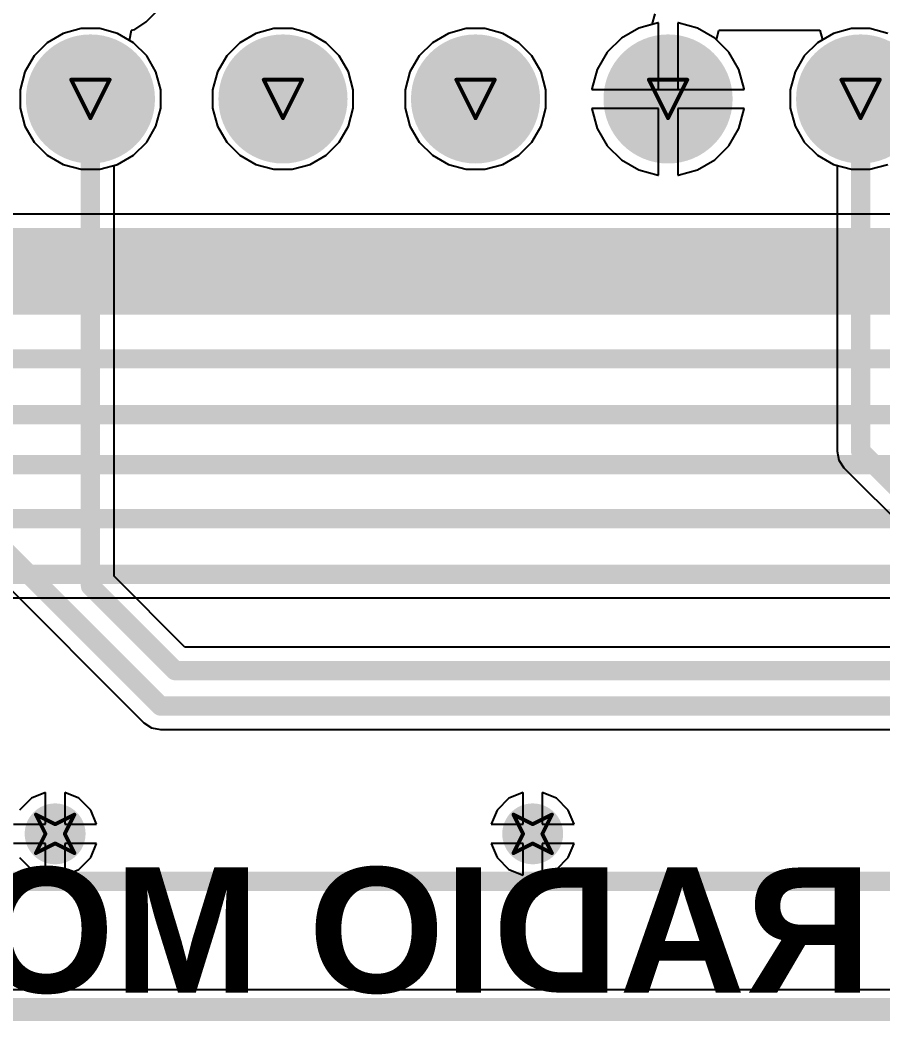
# Model space of a CAD drawing. Header units: inches. Extents: x -48 to 200, y -49 to 27.
# Drawn here: x 2.828 to 3.277, y -0.075 to 0.445 of the extents above; entities that cross this region are included whole.
import ezdxf

# ---------------------------------------------------------------- set-up
doc = ezdxf.new("R2010")
doc.units = ezdxf.units.IN
doc.header["$MEASUREMENT"] = 0
for name, color, linetype in [('Board Outline', 216, 'Continuous'), ('Bottom Layer', 5, 'Continuous'), ('Bottom Overlay', 54, 'Continuous'), ('Bottom Solder', 6, 'Continuous'), ('Drill Drawing', 1, 'Continuous'), ('Multi-Layer', 9, 'Continuous'), ('Pad Holes', 156, 'Continuous'), ('Top Layer', 1, 'Continuous'), ('Top Solder', 216, 'Continuous'), ('Via Holes', 16, 'Continuous')]:
    doc.layers.add(name, color=color, linetype=linetype)
doc.styles.add('Arial_Bold', font='', dxfattribs={"height": 0.2})
doc.styles.get('Arial_Bold').set_extended_font_data('Arial', bold=True)

# ---------------------------------------------------------------- blocks, each defined once
blk = doc.blocks.new('HDR_1_9_F______R_A_B_18')
at = {"layer": 'Bottom Layer'}
blk.add_hatch(color=5, dxfattribs=at).paths.add_polyline_path([(-0.02953, 0.02953), (0.02953, 0.02953), (0.02953, -0.02953), (-0.02953, -0.02953)])
h = blk.add_hatch(color=5, dxfattribs=at)
edge = h.paths.add_edge_path()
edge.add_arc((0.1, 0), 0.02953, 0, 360)
h = blk.add_hatch(color=5, dxfattribs=at)
edge = h.paths.add_edge_path()
edge.add_arc((0.2, 0), 0.02953, 0, 360)
h = blk.add_hatch(color=5, dxfattribs=at)
edge = h.paths.add_edge_path()
edge.add_arc((0.3, 0), 0.02953, 0, 360)
h = blk.add_hatch(color=5, dxfattribs=at)
edge = h.paths.add_edge_path()
edge.add_arc((0.4, 0), 0.02953, 0, 360)
h = blk.add_hatch(color=5, dxfattribs=at)
edge = h.paths.add_edge_path()
edge.add_arc((0.5, 0), 0.02953, 0, 360)
h = blk.add_hatch(color=5, dxfattribs=at)
edge = h.paths.add_edge_path()
edge.add_arc((0.6, 0), 0.02953, 0, 360)
h = blk.add_hatch(color=5, dxfattribs=at)
edge = h.paths.add_edge_path()
edge.add_arc((0.7, 0), 0.02953, 0, 360)
h = blk.add_hatch(color=5, dxfattribs=at)
edge = h.paths.add_edge_path()
edge.add_arc((0.8, 0), 0.02953, 0, 360)
at = {"layer": 'Bottom Solder'}
blk.add_hatch(color=6, dxfattribs=at).paths.add_polyline_path([(-0.03353, 0.03353), (0.03353, 0.03353), (0.03353, -0.03353), (-0.03353, -0.03353)])
h = blk.add_hatch(color=6, dxfattribs=at)
edge = h.paths.add_edge_path()
edge.add_arc((0.1, 0), 0.03353, 0, 360)
h = blk.add_hatch(color=6, dxfattribs=at)
edge = h.paths.add_edge_path()
edge.add_arc((0.2, 0), 0.03353, 0, 360)
h = blk.add_hatch(color=6, dxfattribs=at)
edge = h.paths.add_edge_path()
edge.add_arc((0.3, 0), 0.03353, 0, 360)
h = blk.add_hatch(color=6, dxfattribs=at)
edge = h.paths.add_edge_path()
edge.add_arc((0.4, 0), 0.03353, 0, 360)
h = blk.add_hatch(color=6, dxfattribs=at)
edge = h.paths.add_edge_path()
edge.add_arc((0.5, 0), 0.03353, 0, 360)
h = blk.add_hatch(color=6, dxfattribs=at)
edge = h.paths.add_edge_path()
edge.add_arc((0.6, 0), 0.03353, 0, 360)
h = blk.add_hatch(color=6, dxfattribs=at)
edge = h.paths.add_edge_path()
edge.add_arc((0.7, 0), 0.03353, 0, 360)
h = blk.add_hatch(color=6, dxfattribs=at)
edge = h.paths.add_edge_path()
edge.add_arc((0.8, 0), 0.03353, 0, 360)
at = {"layer": 'Multi-Layer'}
blk.add_hatch(color=9, dxfattribs=at).paths.add_polyline_path([(-0.02953, 0.02953), (0.02953, 0.02953), (0.02953, -0.02953), (-0.02953, -0.02953)])
h = blk.add_hatch(color=9, dxfattribs=at)
edge = h.paths.add_edge_path()
edge.add_arc((0.1, 0), 0.02953, 0, 360)
h = blk.add_hatch(color=9, dxfattribs=at)
edge = h.paths.add_edge_path()
edge.add_arc((0.2, 0), 0.02953, 0, 360)
h = blk.add_hatch(color=9, dxfattribs=at)
edge = h.paths.add_edge_path()
edge.add_arc((0.3, 0), 0.02953, 0, 360)
h = blk.add_hatch(color=9, dxfattribs=at)
edge = h.paths.add_edge_path()
edge.add_arc((0.4, 0), 0.02953, 0, 360)
h = blk.add_hatch(color=9, dxfattribs=at)
edge = h.paths.add_edge_path()
edge.add_arc((0.5, 0), 0.02953, 0, 360)
h = blk.add_hatch(color=9, dxfattribs=at)
edge = h.paths.add_edge_path()
edge.add_arc((0.6, 0), 0.02953, 0, 360)
h = blk.add_hatch(color=9, dxfattribs=at)
edge = h.paths.add_edge_path()
edge.add_arc((0.7, 0), 0.02953, 0, 360)
h = blk.add_hatch(color=9, dxfattribs=at)
edge = h.paths.add_edge_path()
edge.add_arc((0.8, 0), 0.02953, 0, 360)
at = {"layer": 'Pad Holes'}
h = blk.add_hatch(color=7, dxfattribs=at)
edge = h.paths.add_edge_path()
edge.add_arc((0, 0), 0.01772, 0, 360)
h = blk.add_hatch(color=7, dxfattribs=at)
edge = h.paths.add_edge_path()
edge.add_arc((0.1, 0), 0.01772, 0, 360)
h = blk.add_hatch(color=7, dxfattribs=at)
edge = h.paths.add_edge_path()
edge.add_arc((0.2, 0), 0.01772, 0, 360)
h = blk.add_hatch(color=7, dxfattribs=at)
edge = h.paths.add_edge_path()
edge.add_arc((0.3, 0), 0.01772, 0, 360)
h = blk.add_hatch(color=7, dxfattribs=at)
edge = h.paths.add_edge_path()
edge.add_arc((0.4, 0), 0.01772, 0, 360)
h = blk.add_hatch(color=7, dxfattribs=at)
edge = h.paths.add_edge_path()
edge.add_arc((0.5, 0), 0.01772, 0, 360)
h = blk.add_hatch(color=7, dxfattribs=at)
edge = h.paths.add_edge_path()
edge.add_arc((0.6, 0), 0.01772, 0, 360)
h = blk.add_hatch(color=7, dxfattribs=at)
edge = h.paths.add_edge_path()
edge.add_arc((0.7, 0), 0.01772, 0, 360)
h = blk.add_hatch(color=7, dxfattribs=at)
edge = h.paths.add_edge_path()
edge.add_arc((0.8, 0), 0.01772, 0, 360)
at = {"layer": 'Top Layer'}
blk.add_hatch(color=1, dxfattribs=at).paths.add_polyline_path([(-0.02953, 0.02953), (0.02953, 0.02953), (0.02953, -0.02953), (-0.02953, -0.02953)])
h = blk.add_hatch(color=1, dxfattribs=at)
edge = h.paths.add_edge_path()
edge.add_arc((0.1, 0), 0.02953, 0, 360)
h = blk.add_hatch(color=1, dxfattribs=at)
edge = h.paths.add_edge_path()
edge.add_arc((0.2, 0), 0.02953, 0, 360)
h = blk.add_hatch(color=1, dxfattribs=at)
edge = h.paths.add_edge_path()
edge.add_arc((0.3, 0), 0.02953, 0, 360)
h = blk.add_hatch(color=1, dxfattribs=at)
edge = h.paths.add_edge_path()
edge.add_arc((0.4, 0), 0.02953, 0, 360)
h = blk.add_hatch(color=1, dxfattribs=at)
edge = h.paths.add_edge_path()
edge.add_arc((0.5, 0), 0.02953, 0, 360)
h = blk.add_hatch(color=1, dxfattribs=at)
edge = h.paths.add_edge_path()
edge.add_arc((0.6, 0), 0.02953, 0, 360)
h = blk.add_hatch(color=1, dxfattribs=at)
edge = h.paths.add_edge_path()
edge.add_arc((0.7, 0), 0.02953, 0, 360)
h = blk.add_hatch(color=1, dxfattribs=at)
edge = h.paths.add_edge_path()
edge.add_arc((0.8, 0), 0.02953, 0, 360)
at = {"layer": 'Top Solder'}
blk.add_hatch(color=216, dxfattribs=at).paths.add_polyline_path([(-0.03353, 0.03353), (0.03353, 0.03353), (0.03353, -0.03353), (-0.03353, -0.03353)])
h = blk.add_hatch(color=216, dxfattribs=at)
edge = h.paths.add_edge_path()
edge.add_arc((0.1, 0), 0.03353, 0, 360)
h = blk.add_hatch(color=216, dxfattribs=at)
edge = h.paths.add_edge_path()
edge.add_arc((0.2, 0), 0.03353, 0, 360)
h = blk.add_hatch(color=216, dxfattribs=at)
edge = h.paths.add_edge_path()
edge.add_arc((0.3, 0), 0.03353, 0, 360)
h = blk.add_hatch(color=216, dxfattribs=at)
edge = h.paths.add_edge_path()
edge.add_arc((0.4, 0), 0.03353, 0, 360)
h = blk.add_hatch(color=216, dxfattribs=at)
edge = h.paths.add_edge_path()
edge.add_arc((0.5, 0), 0.03353, 0, 360)
h = blk.add_hatch(color=216, dxfattribs=at)
edge = h.paths.add_edge_path()
edge.add_arc((0.6, 0), 0.03353, 0, 360)
h = blk.add_hatch(color=216, dxfattribs=at)
edge = h.paths.add_edge_path()
edge.add_arc((0.7, 0), 0.03353, 0, 360)
h = blk.add_hatch(color=216, dxfattribs=at)
edge = h.paths.add_edge_path()
edge.add_arc((0.8, 0), 0.03353, 0, 360)
at = {"layer": 'Bottom Overlay'}
for points in [[(0.86584, 0.40651, 0.01, 0.01, 0), (-0.06584, 0.40651, 0.01, 0.01, 0)], [(-0.06584, 0.40651, 0.01, 0.01, 0), (-0.06584, 0.058, 0.01, 0.01, 0)], [(0.86584, 0.40651, 0.01, 0.01, 0), (0.86584, 0.058, 0.01, 0.01, 0)], [(-0.038, 0.058, 0.01, 0.01, 0), (-0.06584, 0.058, 0.01, 0.01, 0)], [(0.86584, 0.058, 0.01, 0.01, 0), (0.838, 0.058, 0.01, 0.01, 0)]]:
    blk.add_lwpolyline(points, format="xyseb", dxfattribs=at)
for points in [[(-0.06834, 0.40651, 0.005, 0.005, 1), (-0.06334, 0.40651, 0.005, 0.005, 1)], [(-0.06834, 0.40651, 0.005, 0.005, 1), (-0.06334, 0.40651, 0.005, 0.005, 1)], [(0.86334, 0.40651, 0.005, 0.005, 1), (0.86834, 0.40651, 0.005, 0.005, 1)], [(0.86334, 0.40651, 0.005, 0.005, 1), (0.86834, 0.40651, 0.005, 0.005, 1)], [(-0.06834, 0.058, 0.005, 0.005, 1), (-0.06334, 0.058, 0.005, 0.005, 1)], [(-0.06834, 0.058, 0.005, 0.005, 1), (-0.06334, 0.058, 0.005, 0.005, 1)], [(-0.0405, 0.058, 0.005, 0.005, 1), (-0.0355, 0.058, 0.005, 0.005, 1)], [(0.8355, 0.058, 0.005, 0.005, 1), (0.8405, 0.058, 0.005, 0.005, 1)], [(0.86334, 0.058, 0.005, 0.005, 1), (0.86834, 0.058, 0.005, 0.005, 1)], [(0.86334, 0.058, 0.005, 0.005, 1), (0.86834, 0.058, 0.005, 0.005, 1)]]:
    blk.add_lwpolyline(points, format="xyseb", close=True, dxfattribs=at)

msp = doc.modelspace()

# ---------------------------------------------------------------- hatches: boundary and pattern name
at = {"layer": 'Bottom Layer'}
h = msp.add_hatch(color=5, dxfattribs=at)
edge = h.paths.add_edge_path()
edge.add_arc((2.84666, 0.02222), 0.01181, 0, 360)
h = msp.add_hatch(color=5, dxfattribs=at)
edge = h.paths.add_edge_path()
edge.add_arc((3.09469, 0.02222), 0.01181, 0, 360)
at = {"layer": 'Bottom Solder'}
h = msp.add_hatch(color=6, dxfattribs=at)
edge = h.paths.add_edge_path()
edge.add_arc((2.84666, 0.02222), 0.01581, 0, 360)
h = msp.add_hatch(color=6, dxfattribs=at)
edge = h.paths.add_edge_path()
edge.add_arc((3.09469, 0.02222), 0.01581, 0, 360)
at = {"layer": 'Top Layer'}
msp.add_hatch(color=1, dxfattribs=at).paths.add_polyline_path([(2.541, 0.292), (3.693, 0.292), (3.693, 0.337), (2.541, 0.337)])
h = msp.add_hatch(color=1, dxfattribs=at)
edge = h.paths.add_edge_path()
edge.add_arc((2.84666, 0.02222), 0.01181, 0, 360)
h = msp.add_hatch(color=1, dxfattribs=at)
edge = h.paths.add_edge_path()
edge.add_arc((3.09469, 0.02222), 0.01181, 0, 360)
at = {"layer": 'Top Solder'}
h = msp.add_hatch(color=216, dxfattribs=at)
edge = h.paths.add_edge_path()
edge.add_arc((2.84666, 0.02222), 0.01581, 0, 360)
h = msp.add_hatch(color=216, dxfattribs=at)
edge = h.paths.add_edge_path()
edge.add_arc((3.09469, 0.02222), 0.01581, 0, 360)
at = {"layer": 'Via Holes'}
h = msp.add_hatch(color=7, dxfattribs=at)
edge = h.paths.add_edge_path()
edge.add_arc((2.84666, 0.02222), 0.00591, 0, 360)
h = msp.add_hatch(color=7, dxfattribs=at)
edge = h.paths.add_edge_path()
edge.add_arc((3.09469, 0.02222), 0.00591, 0, 360)

# ---------------------------------------------------------------- linework, layer by layer
at = {"layer": 'Board Outline'}
msp.add_lwpolyline([(-0.067, -0.069, 0.012, 0.012, 0), (3.933, -0.069, 0.012, 0.012, 0)], format="xyseb", dxfattribs=at)
at = {"layer": 'Bottom Layer'}
for p, q in [((2.89398, 0.44402), (2.93782, 0.48786)), ((2.88802, 0.44004), (2.89398, 0.44402)), ((3.1598, 0.44353), (3.14974, 0.44083)), ((3.16, 0.44353), (3.1598, 0.44353)), ((3.16, 0.409), (3.16, 0.44353)), ((3.1702, 0.44353), (3.17, 0.44353)), ((3.17, 0.44353), (3.17, 0.409)), ((3.18026, 0.44083), (3.1702, 0.44353)), ((2.88537, 0.43442), (2.88624, 0.43969)), ((2.88624, 0.43969), (2.88802, 0.44004)), ((2.9509, 0.43804), (2.94257, 0.43323)), ((2.96019, 0.44053), (2.9509, 0.43804)), ((2.96981, 0.44053), (2.96019, 0.44053)), ((2.9791, 0.43804), (2.96981, 0.44053)), ((2.98743, 0.43323), (2.9791, 0.43804)), ((3.0509, 0.43804), (3.04257, 0.43323)), ((3.06019, 0.44053), (3.0509, 0.43804)), ((3.06981, 0.44053), (3.06019, 0.44053)), ((3.0791, 0.43804), (3.06981, 0.44053)), ((3.08743, 0.43323), (3.0791, 0.43804)), ((3.14974, 0.44083), (3.14073, 0.43563)), ((3.18927, 0.43563), (3.18026, 0.44083)), ((3.2509, 0.43804), (3.24257, 0.43323)), ((3.26019, 0.44053), (3.2509, 0.43804)), ((3.26981, 0.44053), (3.26019, 0.44053)), ((3.2791, 0.43804), (3.26981, 0.44053)), ((2.88743, 0.43323), (2.88537, 0.43442)), ((2.89423, 0.42643), (2.88743, 0.43323)), ((2.94257, 0.43323), (2.93577, 0.42643)), ((2.99423, 0.42643), (2.98743, 0.43323)), ((3.04257, 0.43323), (3.03577, 0.42643)), ((3.09423, 0.42643), (3.08743, 0.43323)), ((3.14073, 0.43563), (3.13337, 0.42827)), ((3.19663, 0.42827), (3.18927, 0.43563)), ((3.24257, 0.43323), (3.23577, 0.42643)), ((2.89904, 0.4181), (2.89423, 0.42643)), ((2.93577, 0.42643), (2.93096, 0.4181)), ((2.99904, 0.4181), (2.99423, 0.42643)), ((3.03577, 0.42643), (3.03096, 0.4181)), ((3.09904, 0.4181), (3.09423, 0.42643)), ((3.13337, 0.42827), (3.12817, 0.41926)), ((3.20183, 0.41926), (3.19663, 0.42827)), ((3.23577, 0.42643), (3.23096, 0.4181)), ((2.90153, 0.40881), (2.89904, 0.4181)), ((2.93096, 0.4181), (2.92847, 0.40881)), ((3.00153, 0.40881), (2.99904, 0.4181)), ((3.03096, 0.4181), (3.02847, 0.40881)), ((3.10153, 0.40881), (3.09904, 0.4181)), ((3.12817, 0.41926), (3.12547, 0.4092)), ((3.20453, 0.4092), (3.20183, 0.41926)), ((3.23096, 0.4181), (3.22847, 0.40881)), ((2.90153, 0.39919), (2.90153, 0.40881)), ((2.92847, 0.40881), (2.92847, 0.39919)), ((3.00153, 0.39919), (3.00153, 0.40881)), ((3.02847, 0.40881), (3.02847, 0.39919)), ((3.10153, 0.39919), (3.10153, 0.40881)), ((3.12547, 0.4092), (3.12547, 0.409)), ((3.12547, 0.409), (3.16, 0.409)), ((3.17, 0.409), (3.20453, 0.409)), ((3.20453, 0.409), (3.20453, 0.4092)), ((3.22847, 0.40881), (3.22847, 0.39919)), ((2.89904, 0.3899), (2.90153, 0.39919)), ((2.92847, 0.39919), (2.93096, 0.3899)), ((2.99904, 0.3899), (3.00153, 0.39919)), ((3.02847, 0.39919), (3.03096, 0.3899)), ((3.09904, 0.3899), (3.10153, 0.39919)), ((3.16, 0.399), (3.12547, 0.399)), ((3.12547, 0.399), (3.12547, 0.3988)), ((3.12547, 0.3988), (3.12817, 0.38874)), ((3.16, 0.36447), (3.16, 0.399)), ((3.20453, 0.399), (3.17, 0.399)), ((3.17, 0.399), (3.17, 0.36447)), ((3.20183, 0.38874), (3.20453, 0.3988)), ((3.20453, 0.3988), (3.20453, 0.399)), ((3.22847, 0.39919), (3.23096, 0.3899)), ((2.89423, 0.38157), (2.89904, 0.3899)), ((2.93096, 0.3899), (2.93577, 0.38157)), ((2.99423, 0.38157), (2.99904, 0.3899)), ((3.03096, 0.3899), (3.03577, 0.38157)), ((3.09423, 0.38157), (3.09904, 0.3899)), ((3.12817, 0.38874), (3.13337, 0.37973)), ((3.19663, 0.37973), (3.20183, 0.38874)), ((3.23096, 0.3899), (3.23577, 0.38157)), ((2.88743, 0.37477), (2.89423, 0.38157)), ((2.93577, 0.38157), (2.94257, 0.37477)), ((2.98743, 0.37477), (2.99423, 0.38157)), ((3.03577, 0.38157), (3.04257, 0.37477)), ((3.08743, 0.37477), (3.09423, 0.38157)), ((3.13337, 0.37973), (3.14073, 0.37237)), ((3.18927, 0.37237), (3.19663, 0.37973)), ((3.23577, 0.38157), (3.24257, 0.37477)), ((2.8791, 0.36996), (2.88743, 0.37477)), ((2.94257, 0.37477), (2.9509, 0.36996)), ((2.9791, 0.36996), (2.98743, 0.37477)), ((3.04257, 0.37477), (3.0509, 0.36996)), ((3.0791, 0.36996), (3.08743, 0.37477)), ((3.24257, 0.37477), (3.2509, 0.36996)), ((2.87724, 0.36946), (2.8791, 0.36996)), ((2.87724, 0.15607), (2.87724, 0.36946)), ((2.9509, 0.36996), (2.96019, 0.36747)), ((2.96981, 0.36747), (2.9791, 0.36996)), ((3.0509, 0.36996), (3.06019, 0.36747)), ((3.06981, 0.36747), (3.0791, 0.36996)), ((3.14073, 0.37237), (3.14974, 0.36717)), ((3.18026, 0.36717), (3.18927, 0.37237)), ((3.2509, 0.36996), (3.25276, 0.36946)), ((3.25276, 0.36946), (3.25276, 0.221)), ((2.96019, 0.36747), (2.96981, 0.36747)), ((3.06019, 0.36747), (3.06981, 0.36747)), ((3.14974, 0.36717), (3.1598, 0.36447)), ((3.1598, 0.36447), (3.16, 0.36447)), ((3.17, 0.36447), (3.1702, 0.36447)), ((3.1702, 0.36447), (3.18026, 0.36717)), ((3.25276, 0.221), (3.2537, 0.21632)), ((2.75635, 0.21635), (2.89273, 0.07996)), ((3.2537, 0.21632), (3.25635, 0.21235)), ((3.25635, 0.21235), (3.34484, 0.12385)), ((2.91407, 0.11923), (2.87724, 0.15607)), ((3.34293, 0.11923), (2.91407, 0.11923)), ((2.89273, 0.07996), (2.8967, 0.07731)), ((2.8967, 0.07731), (2.90138, 0.07638)), ((2.90138, 0.07638), (3.70153, 0.07638)), ((2.84166, 0.04376), (2.83431, 0.04071)), ((2.84166, 0.02722), (2.84166, 0.04376)), ((2.85902, 0.04071), (2.85166, 0.04376)), ((2.85166, 0.04376), (2.85166, 0.02722)), ((3.08969, 0.04376), (3.08234, 0.04071)), ((3.08969, 0.02722), (3.08969, 0.04376)), ((3.10705, 0.04071), (3.09969, 0.04376)), ((3.09969, 0.04376), (3.09969, 0.02722)), ((2.83431, 0.04071), (2.82817, 0.03458)), ((2.86515, 0.03458), (2.85902, 0.04071)), ((3.08234, 0.04071), (3.0762, 0.03458)), ((3.11318, 0.03458), (3.10705, 0.04071)), ((2.8682, 0.02722), (2.86515, 0.03458)), ((3.0762, 0.03458), (3.07316, 0.02722)), ((3.11623, 0.02722), (3.11318, 0.03458)), ((2.82512, 0.02722), (2.84166, 0.02722)), ((2.85166, 0.02722), (2.8682, 0.02722)), ((3.07316, 0.02722), (3.08969, 0.02722)), ((3.09969, 0.02722), (3.11623, 0.02722)), ((2.84166, 0.01722), (2.82512, 0.01722)), ((2.84166, 0.00068), (2.84166, 0.01722)), ((2.8682, 0.01722), (2.85166, 0.01722)), ((2.85166, 0.01722), (2.85166, 0.00068)), ((2.86515, 0.00987), (2.8682, 0.01722)), ((3.08969, 0.01722), (3.07316, 0.01722)), ((3.07316, 0.01722), (3.0762, 0.00987)), ((3.08969, 0.00068), (3.08969, 0.01722)), ((3.11623, 0.01722), (3.09969, 0.01722)), ((3.09969, 0.01722), (3.09969, 0.00068)), ((3.11318, 0.00987), (3.11623, 0.01722)), ((2.82817, 0.00987), (2.83431, 0.00373)), ((2.85902, 0.00373), (2.86515, 0.00987)), ((3.0762, 0.00987), (3.08234, 0.00373)), ((3.10705, 0.00373), (3.11318, 0.00987)), ((2.83431, 0.00373), (2.84166, 0.00068)), ((2.85166, 0.00068), (2.85902, 0.00373)), ((3.08234, 0.00373), (3.08969, 0.00068)), ((3.09969, 0.00068), (3.10705, 0.00373)), ((3.9228, -0.0588), (-0.0568, -0.0588))]:
    msp.add_line(p, q, dxfattribs=at)
for points in [[(2.865, 0.151, 0.01, 0.01, 0), (2.865, 0.404, 0.01, 0.01, 0)], [(3.265, 0.221, 0.01, 0.01, 0), (3.265, 0.404, 0.01, 0.01, 0)], [(2.765, 0.225, 0.01, 0.01, 0), (2.90138, 0.08862, 0.01, 0.01, 0)], [(3.265, 0.221, 0.01, 0.01, 0), (3.362, 0.124, 0.01, 0.01, 0)], [(2.865, 0.151, 0.01, 0.01, 0), (2.909, 0.107, 0.01, 0.01, 0)], [(2.909, 0.107, 0.01, 0.01, 0), (3.695, 0.107, 0.01, 0.01, 0)], [(2.90138, 0.08862, 0.01, 0.01, 0), (3.70153, 0.08862, 0.01, 0.01, 0)]]:
    msp.add_lwpolyline(points, format="xyseb", dxfattribs=at)
for points in [[(2.8625, 0.404, 0.005, 0.005, 1), (2.8675, 0.404, 0.005, 0.005, 1)], [(3.2625, 0.404, 0.005, 0.005, 1), (3.2675, 0.404, 0.005, 0.005, 1)], [(3.2625, 0.221, 0.005, 0.005, 1), (3.2675, 0.221, 0.005, 0.005, 1)], [(3.2625, 0.221, 0.005, 0.005, 1), (3.2675, 0.221, 0.005, 0.005, 1)], [(2.8625, 0.151, 0.005, 0.005, 1), (2.8675, 0.151, 0.005, 0.005, 1)], [(2.8625, 0.151, 0.005, 0.005, 1), (2.8675, 0.151, 0.005, 0.005, 1)], [(2.9065, 0.107, 0.005, 0.005, 1), (2.9115, 0.107, 0.005, 0.005, 1)], [(2.9065, 0.107, 0.005, 0.005, 1), (2.9115, 0.107, 0.005, 0.005, 1)], [(2.89888, 0.08862, 0.005, 0.005, 1), (2.90388, 0.08862, 0.005, 0.005, 1)], [(2.89888, 0.08862, 0.005, 0.005, 1), (2.90388, 0.08862, 0.005, 0.005, 1)]]:
    msp.add_lwpolyline(points, format="xyseb", close=True, dxfattribs=at)
at = {"layer": 'Drill Drawing'}
for points in [[(2.855, 0.414, 0.002, 0.002, 0), (2.875, 0.414, 0.002, 0.002, 0)], [(2.855, 0.414, 0.002, 0.002, 0), (2.865, 0.394, 0.002, 0.002, 0)], [(2.865, 0.394, 0.002, 0.002, 0), (2.875, 0.414, 0.002, 0.002, 0)], [(2.955, 0.414, 0.002, 0.002, 0), (2.975, 0.414, 0.002, 0.002, 0)], [(2.955, 0.414, 0.002, 0.002, 0), (2.965, 0.394, 0.002, 0.002, 0)], [(2.965, 0.394, 0.002, 0.002, 0), (2.975, 0.414, 0.002, 0.002, 0)], [(3.055, 0.414, 0.002, 0.002, 0), (3.075, 0.414, 0.002, 0.002, 0)], [(3.055, 0.414, 0.002, 0.002, 0), (3.065, 0.394, 0.002, 0.002, 0)], [(3.065, 0.394, 0.002, 0.002, 0), (3.075, 0.414, 0.002, 0.002, 0)], [(3.155, 0.414, 0.002, 0.002, 0), (3.175, 0.414, 0.002, 0.002, 0)], [(3.155, 0.414, 0.002, 0.002, 0), (3.165, 0.394, 0.002, 0.002, 0)], [(3.165, 0.394, 0.002, 0.002, 0), (3.175, 0.414, 0.002, 0.002, 0)], [(3.255, 0.414, 0.002, 0.002, 0), (3.275, 0.414, 0.002, 0.002, 0)], [(3.255, 0.414, 0.002, 0.002, 0), (3.265, 0.394, 0.002, 0.002, 0)], [(3.265, 0.394, 0.002, 0.002, 0), (3.275, 0.414, 0.002, 0.002, 0)], [(2.83666, 0.03222, 0.002, 0.002, 0), (2.84666, 0.02722, 0.002, 0.002, 0)], [(2.83666, 0.03222, 0.002, 0.002, 0), (2.84166, 0.02222, 0.002, 0.002, 0)], [(2.84666, 0.02722, 0.002, 0.002, 0), (2.85666, 0.03222, 0.002, 0.002, 0)], [(2.85166, 0.02222, 0.002, 0.002, 0), (2.85666, 0.03222, 0.002, 0.002, 0)], [(3.08469, 0.03222, 0.002, 0.002, 0), (3.09469, 0.02722, 0.002, 0.002, 0)], [(3.08469, 0.03222, 0.002, 0.002, 0), (3.08969, 0.02222, 0.002, 0.002, 0)], [(3.09469, 0.02722, 0.002, 0.002, 0), (3.10469, 0.03222, 0.002, 0.002, 0)], [(3.09969, 0.02222, 0.002, 0.002, 0), (3.10469, 0.03222, 0.002, 0.002, 0)], [(2.83666, 0.01222, 0.002, 0.002, 0), (2.84166, 0.02222, 0.002, 0.002, 0)], [(2.85166, 0.02222, 0.002, 0.002, 0), (2.85666, 0.01222, 0.002, 0.002, 0)], [(3.08469, 0.01222, 0.002, 0.002, 0), (3.08969, 0.02222, 0.002, 0.002, 0)], [(3.09969, 0.02222, 0.002, 0.002, 0), (3.10469, 0.01222, 0.002, 0.002, 0)], [(2.83666, 0.01222, 0.002, 0.002, 0), (2.84666, 0.01722, 0.002, 0.002, 0)], [(2.84666, 0.01722, 0.002, 0.002, 0), (2.85666, 0.01222, 0.002, 0.002, 0)], [(3.08469, 0.01222, 0.002, 0.002, 0), (3.09469, 0.01722, 0.002, 0.002, 0)], [(3.09469, 0.01722, 0.002, 0.002, 0), (3.10469, 0.01222, 0.002, 0.002, 0)]]:
    msp.add_lwpolyline(points, format="xyseb", dxfattribs=at)
for points in [[(2.8545, 0.414, 0.001, 0.001, 1), (2.8555, 0.414, 0.001, 0.001, 1)], [(2.8545, 0.414, 0.001, 0.001, 1), (2.8555, 0.414, 0.001, 0.001, 1)], [(2.8745, 0.414, 0.001, 0.001, 1), (2.8755, 0.414, 0.001, 0.001, 1)], [(2.8745, 0.414, 0.001, 0.001, 1), (2.8755, 0.414, 0.001, 0.001, 1)], [(2.9545, 0.414, 0.001, 0.001, 1), (2.9555, 0.414, 0.001, 0.001, 1)], [(2.9545, 0.414, 0.001, 0.001, 1), (2.9555, 0.414, 0.001, 0.001, 1)], [(2.9745, 0.414, 0.001, 0.001, 1), (2.9755, 0.414, 0.001, 0.001, 1)], [(2.9745, 0.414, 0.001, 0.001, 1), (2.9755, 0.414, 0.001, 0.001, 1)], [(3.0545, 0.414, 0.001, 0.001, 1), (3.0555, 0.414, 0.001, 0.001, 1)], [(3.0545, 0.414, 0.001, 0.001, 1), (3.0555, 0.414, 0.001, 0.001, 1)], [(3.0745, 0.414, 0.001, 0.001, 1), (3.0755, 0.414, 0.001, 0.001, 1)], [(3.0745, 0.414, 0.001, 0.001, 1), (3.0755, 0.414, 0.001, 0.001, 1)], [(3.1545, 0.414, 0.001, 0.001, 1), (3.1555, 0.414, 0.001, 0.001, 1)], [(3.1545, 0.414, 0.001, 0.001, 1), (3.1555, 0.414, 0.001, 0.001, 1)], [(3.1745, 0.414, 0.001, 0.001, 1), (3.1755, 0.414, 0.001, 0.001, 1)], [(3.1745, 0.414, 0.001, 0.001, 1), (3.1755, 0.414, 0.001, 0.001, 1)], [(3.2545, 0.414, 0.001, 0.001, 1), (3.2555, 0.414, 0.001, 0.001, 1)], [(3.2545, 0.414, 0.001, 0.001, 1), (3.2555, 0.414, 0.001, 0.001, 1)], [(3.2745, 0.414, 0.001, 0.001, 1), (3.2755, 0.414, 0.001, 0.001, 1)], [(3.2745, 0.414, 0.001, 0.001, 1), (3.2755, 0.414, 0.001, 0.001, 1)], [(2.8645, 0.394, 0.001, 0.001, 1), (2.8655, 0.394, 0.001, 0.001, 1)], [(2.8645, 0.394, 0.001, 0.001, 1), (2.8655, 0.394, 0.001, 0.001, 1)], [(2.9645, 0.394, 0.001, 0.001, 1), (2.9655, 0.394, 0.001, 0.001, 1)], [(2.9645, 0.394, 0.001, 0.001, 1), (2.9655, 0.394, 0.001, 0.001, 1)], [(3.0645, 0.394, 0.001, 0.001, 1), (3.0655, 0.394, 0.001, 0.001, 1)], [(3.0645, 0.394, 0.001, 0.001, 1), (3.0655, 0.394, 0.001, 0.001, 1)], [(3.1645, 0.394, 0.001, 0.001, 1), (3.1655, 0.394, 0.001, 0.001, 1)], [(3.1645, 0.394, 0.001, 0.001, 1), (3.1655, 0.394, 0.001, 0.001, 1)], [(3.2645, 0.394, 0.001, 0.001, 1), (3.2655, 0.394, 0.001, 0.001, 1)], [(3.2645, 0.394, 0.001, 0.001, 1), (3.2655, 0.394, 0.001, 0.001, 1)], [(2.83616, 0.03222, 0.001, 0.001, 1), (2.83716, 0.03222, 0.001, 0.001, 1)], [(2.83616, 0.03222, 0.001, 0.001, 1), (2.83716, 0.03222, 0.001, 0.001, 1)], [(2.85616, 0.03222, 0.001, 0.001, 1), (2.85716, 0.03222, 0.001, 0.001, 1)], [(2.85616, 0.03222, 0.001, 0.001, 1), (2.85716, 0.03222, 0.001, 0.001, 1)], [(3.08419, 0.03222, 0.001, 0.001, 1), (3.08519, 0.03222, 0.001, 0.001, 1)], [(3.08419, 0.03222, 0.001, 0.001, 1), (3.08519, 0.03222, 0.001, 0.001, 1)], [(3.10419, 0.03222, 0.001, 0.001, 1), (3.10519, 0.03222, 0.001, 0.001, 1)], [(3.10419, 0.03222, 0.001, 0.001, 1), (3.10519, 0.03222, 0.001, 0.001, 1)], [(2.84616, 0.02722, 0.001, 0.001, 1), (2.84716, 0.02722, 0.001, 0.001, 1)], [(2.84616, 0.02722, 0.001, 0.001, 1), (2.84716, 0.02722, 0.001, 0.001, 1)], [(3.09419, 0.02722, 0.001, 0.001, 1), (3.09519, 0.02722, 0.001, 0.001, 1)], [(3.09419, 0.02722, 0.001, 0.001, 1), (3.09519, 0.02722, 0.001, 0.001, 1)], [(2.84116, 0.02222, 0.001, 0.001, 1), (2.84216, 0.02222, 0.001, 0.001, 1)], [(2.84116, 0.02222, 0.001, 0.001, 1), (2.84216, 0.02222, 0.001, 0.001, 1)], [(2.85116, 0.02222, 0.001, 0.001, 1), (2.85216, 0.02222, 0.001, 0.001, 1)], [(2.85116, 0.02222, 0.001, 0.001, 1), (2.85216, 0.02222, 0.001, 0.001, 1)], [(3.08919, 0.02222, 0.001, 0.001, 1), (3.09019, 0.02222, 0.001, 0.001, 1)], [(3.08919, 0.02222, 0.001, 0.001, 1), (3.09019, 0.02222, 0.001, 0.001, 1)], [(3.09919, 0.02222, 0.001, 0.001, 1), (3.10019, 0.02222, 0.001, 0.001, 1)], [(3.09919, 0.02222, 0.001, 0.001, 1), (3.10019, 0.02222, 0.001, 0.001, 1)], [(2.84616, 0.01722, 0.001, 0.001, 1), (2.84716, 0.01722, 0.001, 0.001, 1)], [(2.84616, 0.01722, 0.001, 0.001, 1), (2.84716, 0.01722, 0.001, 0.001, 1)], [(3.09419, 0.01722, 0.001, 0.001, 1), (3.09519, 0.01722, 0.001, 0.001, 1)], [(3.09419, 0.01722, 0.001, 0.001, 1), (3.09519, 0.01722, 0.001, 0.001, 1)], [(2.83616, 0.01222, 0.001, 0.001, 1), (2.83716, 0.01222, 0.001, 0.001, 1)], [(2.83616, 0.01222, 0.001, 0.001, 1), (2.83716, 0.01222, 0.001, 0.001, 1)], [(2.85616, 0.01222, 0.001, 0.001, 1), (2.85716, 0.01222, 0.001, 0.001, 1)], [(2.85616, 0.01222, 0.001, 0.001, 1), (2.85716, 0.01222, 0.001, 0.001, 1)], [(3.08419, 0.01222, 0.001, 0.001, 1), (3.08519, 0.01222, 0.001, 0.001, 1)], [(3.08419, 0.01222, 0.001, 0.001, 1), (3.08519, 0.01222, 0.001, 0.001, 1)], [(3.10419, 0.01222, 0.001, 0.001, 1), (3.10519, 0.01222, 0.001, 0.001, 1)], [(3.10419, 0.01222, 0.001, 0.001, 1), (3.10519, 0.01222, 0.001, 0.001, 1)]]:
    msp.add_lwpolyline(points, format="xyseb", close=True, dxfattribs=at)
at = {"layer": 'Top Layer'}
for p, q in [((3.15806, 0.44824), (3.15656, 0.44266)), ((3.15656, 0.44266), (3.14974, 0.44083)), ((2.8509, 0.43804), (2.84257, 0.43323)), ((2.86019, 0.44053), (2.8509, 0.43804)), ((2.86981, 0.44053), (2.86019, 0.44053)), ((2.8791, 0.43804), (2.86981, 0.44053)), ((2.88743, 0.43323), (2.8791, 0.43804)), ((2.9509, 0.43804), (2.94257, 0.43323)), ((2.96019, 0.44053), (2.9509, 0.43804)), ((2.96981, 0.44053), (2.96019, 0.44053)), ((2.9791, 0.43804), (2.96981, 0.44053)), ((2.98743, 0.43323), (2.9791, 0.43804)), ((3.0509, 0.43804), (3.04257, 0.43323)), ((3.06019, 0.44053), (3.0509, 0.43804)), ((3.06981, 0.44053), (3.06019, 0.44053)), ((3.0791, 0.43804), (3.06981, 0.44053)), ((3.08743, 0.43323), (3.0791, 0.43804)), ((3.14974, 0.44083), (3.14073, 0.43563)), ((3.19016, 0.43475), (3.19141, 0.43975)), ((3.19141, 0.43975), (3.24386, 0.43975)), ((3.24386, 0.43975), (3.2452, 0.43475)), ((2.84257, 0.43323), (2.83577, 0.42643)), ((2.89423, 0.42643), (2.88743, 0.43323)), ((2.94257, 0.43323), (2.93577, 0.42643)), ((2.99423, 0.42643), (2.98743, 0.43323)), ((3.04257, 0.43323), (3.03577, 0.42643)), ((3.09423, 0.42643), (3.08743, 0.43323)), ((3.14073, 0.43563), (3.13337, 0.42827)), ((3.19663, 0.42827), (3.19016, 0.43475)), ((3.24257, 0.43323), (3.23577, 0.42643)), ((3.2452, 0.43475), (3.24257, 0.43323)), ((2.83577, 0.42643), (2.83096, 0.4181)), ((2.89904, 0.4181), (2.89423, 0.42643)), ((2.93577, 0.42643), (2.93096, 0.4181)), ((2.99904, 0.4181), (2.99423, 0.42643)), ((3.03577, 0.42643), (3.03096, 0.4181)), ((3.09904, 0.4181), (3.09423, 0.42643)), ((3.13337, 0.42827), (3.12817, 0.41926)), ((3.20183, 0.41926), (3.19663, 0.42827)), ((3.23577, 0.42643), (3.23096, 0.4181)), ((2.83096, 0.4181), (2.82847, 0.40881)), ((2.90153, 0.40881), (2.89904, 0.4181)), ((2.93096, 0.4181), (2.92847, 0.40881)), ((3.00153, 0.40881), (2.99904, 0.4181)), ((3.03096, 0.4181), (3.02847, 0.40881)), ((3.10153, 0.40881), (3.09904, 0.4181)), ((3.12817, 0.41926), (3.12547, 0.4092)), ((3.20453, 0.4092), (3.20183, 0.41926)), ((3.23096, 0.4181), (3.22847, 0.40881)), ((2.82847, 0.40881), (2.82847, 0.39919)), ((2.90153, 0.39919), (2.90153, 0.40881)), ((2.92847, 0.40881), (2.92847, 0.39919)), ((3.00153, 0.39919), (3.00153, 0.40881)), ((3.02847, 0.40881), (3.02847, 0.39919)), ((3.10153, 0.39919), (3.10153, 0.40881)), ((3.12547, 0.4092), (3.12547, 0.409)), ((3.12547, 0.409), (3.165, 0.409)), ((3.165, 0.409), (3.20453, 0.409)), ((3.20453, 0.409), (3.20453, 0.4092)), ((3.22847, 0.40881), (3.22847, 0.39919)), ((2.82847, 0.39919), (2.83096, 0.3899)), ((2.89904, 0.3899), (2.90153, 0.39919)), ((2.92847, 0.39919), (2.93096, 0.3899)), ((2.99904, 0.3899), (3.00153, 0.39919)), ((3.02847, 0.39919), (3.03096, 0.3899)), ((3.09904, 0.3899), (3.10153, 0.39919)), ((3.16, 0.399), (3.12547, 0.399)), ((3.12547, 0.399), (3.12547, 0.3988)), ((3.12547, 0.3988), (3.12817, 0.38874)), ((3.16, 0.36447), (3.16, 0.399)), ((3.20453, 0.399), (3.17, 0.399)), ((3.17, 0.399), (3.17, 0.36447)), ((3.20183, 0.38874), (3.20453, 0.3988)), ((3.20453, 0.3988), (3.20453, 0.399)), ((3.22847, 0.39919), (3.23096, 0.3899)), ((2.83096, 0.3899), (2.83577, 0.38157)), ((2.89423, 0.38157), (2.89904, 0.3899)), ((2.93096, 0.3899), (2.93577, 0.38157)), ((2.99423, 0.38157), (2.99904, 0.3899)), ((3.03096, 0.3899), (3.03577, 0.38157)), ((3.09423, 0.38157), (3.09904, 0.3899)), ((3.12817, 0.38874), (3.13337, 0.37973)), ((3.19663, 0.37973), (3.20183, 0.38874)), ((3.23096, 0.3899), (3.23577, 0.38157)), ((2.83577, 0.38157), (2.84257, 0.37477)), ((2.88743, 0.37477), (2.89423, 0.38157)), ((2.93577, 0.38157), (2.94257, 0.37477)), ((2.98743, 0.37477), (2.99423, 0.38157)), ((3.03577, 0.38157), (3.04257, 0.37477)), ((3.08743, 0.37477), (3.09423, 0.38157)), ((3.13337, 0.37973), (3.14073, 0.37237)), ((3.18927, 0.37237), (3.19663, 0.37973)), ((3.23577, 0.38157), (3.24257, 0.37477)), ((2.84257, 0.37477), (2.8509, 0.36996)), ((2.8791, 0.36996), (2.88743, 0.37477)), ((2.94257, 0.37477), (2.9509, 0.36996)), ((2.9791, 0.36996), (2.98743, 0.37477)), ((3.04257, 0.37477), (3.0509, 0.36996)), ((3.0791, 0.36996), (3.08743, 0.37477)), ((3.24257, 0.37477), (3.2509, 0.36996)), ((2.8509, 0.36996), (2.86019, 0.36747)), ((2.86981, 0.36747), (2.8791, 0.36996)), ((2.9509, 0.36996), (2.96019, 0.36747)), ((2.96981, 0.36747), (2.9791, 0.36996)), ((3.0509, 0.36996), (3.06019, 0.36747)), ((3.06981, 0.36747), (3.0791, 0.36996)), ((3.14073, 0.37237), (3.14974, 0.36717)), ((3.18026, 0.36717), (3.18927, 0.37237)), ((3.2509, 0.36996), (3.26019, 0.36747)), ((3.26981, 0.36747), (3.2791, 0.36996)), ((2.86019, 0.36747), (2.86981, 0.36747)), ((2.96019, 0.36747), (2.96981, 0.36747)), ((3.06019, 0.36747), (3.06981, 0.36747)), ((3.14974, 0.36717), (3.1598, 0.36447)), ((3.1598, 0.36447), (3.16, 0.36447)), ((3.17, 0.36447), (3.1702, 0.36447)), ((3.1702, 0.36447), (3.18026, 0.36717)), ((3.26019, 0.36747), (3.26981, 0.36747)), ((3.30195, 0.34414), (2.541, 0.34414)), ((1.562, 0.14477), (3.79863, 0.14477)), ((2.84166, 0.04376), (2.83431, 0.04071)), ((2.84166, 0.02722), (2.84166, 0.04376)), ((2.85902, 0.04071), (2.85166, 0.04376)), ((2.85166, 0.04376), (2.85166, 0.02722)), ((3.08969, 0.04376), (3.08234, 0.04071)), ((3.08969, 0.02722), (3.08969, 0.04376)), ((3.10705, 0.04071), (3.09969, 0.04376)), ((3.09969, 0.04376), (3.09969, 0.02722)), ((2.83431, 0.04071), (2.82817, 0.03458)), ((2.86515, 0.03458), (2.85902, 0.04071)), ((3.08234, 0.04071), (3.0762, 0.03458)), ((3.11318, 0.03458), (3.10705, 0.04071)), ((2.8682, 0.02722), (2.86515, 0.03458)), ((3.0762, 0.03458), (3.07316, 0.02722)), ((3.11623, 0.02722), (3.11318, 0.03458)), ((2.82512, 0.02722), (2.84166, 0.02722)), ((2.85166, 0.02722), (2.8682, 0.02722)), ((3.07316, 0.02722), (3.08969, 0.02722)), ((3.09969, 0.02722), (3.11623, 0.02722)), ((2.84166, 0.01722), (2.82512, 0.01722)), ((2.84166, 0.00068), (2.84166, 0.01722)), ((2.8682, 0.01722), (2.85166, 0.01722)), ((2.85166, 0.01722), (2.85166, 0.00068)), ((2.86515, 0.00987), (2.8682, 0.01722)), ((3.08969, 0.01722), (3.07316, 0.01722)), ((3.07316, 0.01722), (3.0762, 0.00987)), ((3.08969, 0.00068), (3.08969, 0.01722)), ((3.11623, 0.01722), (3.09969, 0.01722)), ((3.09969, 0.01722), (3.09969, 0.00068)), ((3.11318, 0.00987), (3.11623, 0.01722)), ((2.82817, 0.00987), (2.83431, 0.00373)), ((2.85902, 0.00373), (2.86515, 0.00987)), ((3.0762, 0.00987), (3.08234, 0.00373)), ((3.10705, 0.00373), (3.11318, 0.00987)), ((2.83431, 0.00373), (2.84166, 0.00068)), ((2.85166, 0.00068), (2.85902, 0.00373)), ((3.08234, 0.00373), (3.08969, 0.00068)), ((3.09969, 0.00068), (3.10705, 0.00373)), ((3.9228, -0.0588), (-0.0568, -0.0588))]:
    msp.add_line(p, q, dxfattribs=at)
for points in [[(2.64, 0.269, 0.01, 0.01, 0), (3.817, 0.269, 0.01, 0.01, 0)], [(2.595, 0.24, 0.01, 0.01, 0), (3.82217, 0.24, 0.01, 0.01, 0)], [(1.5601, 0.214, 0.01, 0.01, 0), (3.865, 0.214, 0.01, 0.01, 0)], [(1.559, 0.186, 0.01, 0.01, 0), (3.839, 0.186, 0.01, 0.01, 0)], [(1.562, 0.157, 0.01, 0.01, 0), (3.813, 0.157, 0.01, 0.01, 0)]]:
    msp.add_lwpolyline(points, format="xyseb", dxfattribs=at)

# ---------------------------------------------------------------- block references
at = {"rotation": 180}
msp.add_blockref('HDR_1_9_F______R_A_B_18', (3.565, 0.404), dxfattribs=at)

# ---------------------------------------------------------------- texts
at = {"layer": 'Bottom Overlay', "style": 'Arial_Bold', "text_generation_flag": 2}
msp.add_text('433MHz RADIO MODULE', height=0.065, rotation=360, dxfattribs=at).set_placement((3.634, -0.06024))

doc.saveas('drawing.dxf')
